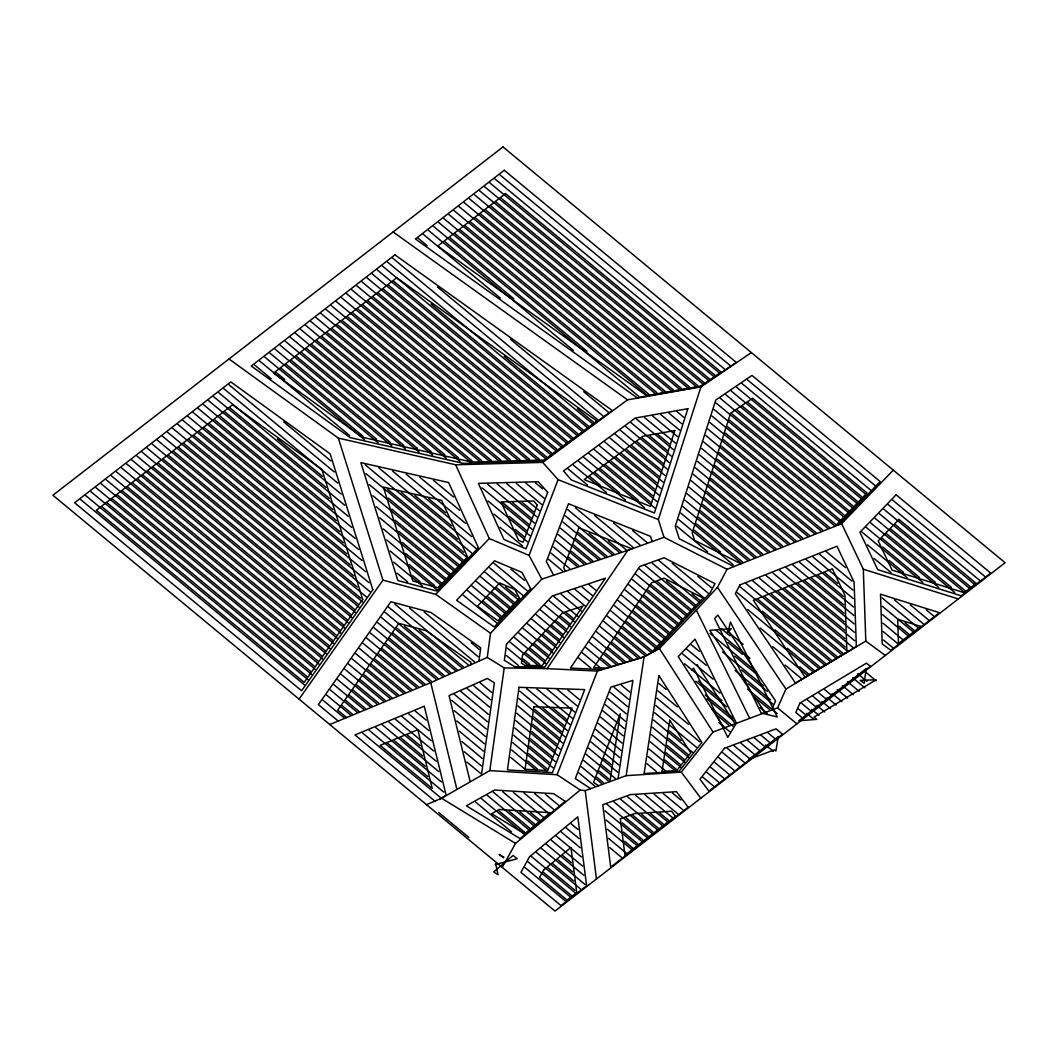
<?xml version="1.0" encoding="UTF-8"?>
<svg xmlns="http://www.w3.org/2000/svg" width="1058" height="1058" viewBox="0 0 1058 1058"><rect width="100%" height="100%" fill="white"/><g stroke="black" fill="none" stroke-linecap="round" stroke-linejoin="round"><path stroke-width="1.5" d="M470.638 664.847L470.955 662.414L426.361 630.766L398.853 623.36L337.674 710.143L346.654 717.562M478.943 661.131L480.729 647.813L431.056 612.542L390.905 601.751L318.365 704.628L338.203 721.067M430.077 682.965L487.249 657.415L490.515 633.213L541.828 579.162L629.682 549.684M481.403 775.157L494.39 682.82L487.341 678.469L449.042 695.595L470.122 781.492M426.493 804.662L441.583 798.261L489.801 770.608L504.23 667.902L487.249 657.415M609.977 781.571L620.213 713.727L593.538 782.365L598.616 785.724M618.057 778.609L632.882 680.413L610.863 687.105L575.314 778.543L590.602 788.66M489.801 770.608L557.103 774.72L580.181 789.995L585.219 790.643L626.151 775.659L644.084 656.899L659.412 648.541L696.336 610.135L717.469 587.335L727.044 569.323L841.639 523.67L893.283 470.136M727.044 569.323L663.988 537.292L658.354 519.531L700.925 386.884L751.352 352.592M541.828 579.162L529.053 555.371L558.082 479.658L542.714 462.399L455.628 464.779L338.348 438.118L229.004 358.979M557.103 774.72L597.386 671.076L644.084 656.899M771.599 709.997L775.593 700.938L717.827 615.082L714.613 618.546L761.456 713.568M626.151 775.659L681.273 772.115L713.052 732.057L777.604 707.895L785.922 689.062L865.801 641.095L863.315 569.204L841.639 523.67M502.246 867.388L515.524 843.398L580.181 789.995M736.58 722.865L727.798 737.373L693.664 668.14L691.456 670.428M504.23 667.902L547.065 668.63L627.857 550.358L663.988 537.292M299.057 699.113L382.943 580.141L338.348 438.118M382.943 580.141L435.737 594.332L489.299 538.548L455.628 464.779M651.001 652.879L702.988 597.942L664.12 578.21L651.609 582.733L593.644 667.572L606.379 668.193L643.687 656.859L655.206 650.71L710.13 592.811L715.01 583.632L664.054 557.751L639.733 566.546L570.355 668.101L601.883 669.635M834.775 526.421L867.031 492.988L752.635 398.244L730.589 413.242L692.183 532.875L694.524 540.241L740.917 563.808M838.2 525.046L880.163 481.562L751.987 375.418L715.75 400.056L675.269 526.196L679.262 538.773L733.974 566.559M542.714 462.399L627.526 399.845L700.925 386.884M440.154 798.869L446.145 795.272L424.284 706.215L354.972 734.953L434.878 801.118M329.765 724.558L430.738 682.688L456.858 789.083M547.065 668.63L597.386 671.076M762.302 713.264L777.26 716.993L730.417 621.972L728.01 632.221L731.237 628.743L709.773 630.303L764.96 712.325M863.315 569.204L958.297 598.96M558.082 479.658L658.354 519.531M631.93 548.877L578.938 527.797L563.623 567.723L565.488 571.188M489.299 538.548L529.053 555.371M441.583 798.261L515.524 843.398M435.737 594.332L490.515 633.213M393.1 231.966L627.526 399.845M865.801 641.095L885.308 655.457M777.604 707.895L796.925 723.857M500.011 174.927L729.941 365.354M747.437 379.835L874.887 485.384M892.608 500.064L984.681 576.306M494.893 178.881L724.505 369.044M742.002 383.525L870.483 489.933M888.217 504.613L979.563 580.273M489.775 182.849L719.07 372.733M736.566 387.228L866.092 494.496M883.814 509.176L974.444 584.228M501.267 198.256L714.838 375.14M748.072 402.662L861.754 496.81M895.438 524.702L970.239 586.648M484.67 186.803L713.647 376.436M731.131 390.918L861.701 499.045M879.423 513.725L969.34 588.182M496.149 202.223L709.415 378.83M742.65 406.351L857.364 501.36M891.034 529.251L965.134 590.615M479.552 190.757L708.212 380.126M725.695 394.608L857.297 503.595M875.032 518.275L964.222 592.149M491.031 206.178L703.98 382.533M737.214 410.054L852.96 505.909M886.644 533.801L951.301 587.349M474.434 194.725L702.776 383.816M720.26 398.311L852.907 508.157M870.628 522.837L954.726 592.48M731.819 413.744L848.569 510.472M485.926 210.132L697.698 385.522M882.253 538.363L935.378 582.363M469.316 198.679L695.82 386.263M716.173 403.111L848.516 512.707M866.237 527.387L938.803 587.494M480.808 214.1L689.538 386.964M729.729 420.251L844.178 515.021M882.716 546.933L919.455 577.377M464.211 202.633L687.674 387.704M714.097 409.578L844.112 517.269M861.847 531.949L922.893 582.495M475.69 218.054L681.378 388.405M727.653 426.718L839.788 519.584M889.156 560.462L903.545 572.378M459.093 206.601L679.514 389.146M712.008 416.059L839.721 521.819M867.547 544.857L906.97 577.509M470.572 222.008L673.232 389.847M725.576 433.198L835.384 524.133M453.975 210.555L671.354 390.587M709.931 422.526L834.246 525.469M873.987 558.399L891.061 572.523M465.467 225.976L665.072 391.275M723.5 439.665L829.432 527.4M448.856 214.509L663.207 392.029M707.855 429.006L827.554 528.14M926.213 609.844L933.526 615.901M460.349 229.93L656.912 392.716M721.424 446.145L822.754 530.058M443.752 218.477L655.047 393.47M677.107 411.734L683.732 417.222M705.779 435.473L820.876 530.799M910.303 604.845L928.421 619.856M455.231 233.884L648.766 394.158M719.347 452.612L816.075 532.716M438.634 222.431L646.901 394.899M668.947 413.175L681.656 423.689M703.702 441.953L814.197 533.457M894.38 599.86L923.303 623.81M450.113 237.852L587.058 351.256M717.271 459.093L809.383 535.374M433.516 226.386L638.741 396.34M660.8 414.617L679.58 430.17M701.626 448.42L807.519 536.115M826.285 551.668L845.514 567.591M882.055 597.849L918.185 627.778M445.008 241.806L513.91 298.872M715.182 465.56L802.705 538.046M905.093 622.831L913.98 630.198M428.397 230.353L573.41 350.436M652.641 416.059L677.504 436.637M699.55 454.9L800.84 538.773M819.606 554.326L851.955 581.12M882.346 606.287L913.067 631.732M713.105 472.04L796.026 540.704M899.353 626.27L908.862 634.152M423.293 234.307L500.262 298.052M644.494 417.5L675.427 443.117M697.473 461.367L794.148 541.445M812.928 556.984L852.96 590.139M882.636 614.724L907.962 635.686M658.05 434.64L669.145 443.818M711.029 478.507L789.347 543.362M825.015 572.907L837.632 583.355M418.174 238.262L427.128 245.681M636.334 418.942L673.338 449.584M695.397 467.848L787.469 544.103M806.249 559.656L853.251 598.577M882.927 623.162L902.844 639.654M649.903 436.068L667.056 450.285M708.953 484.987L782.669 546.021M818.337 575.565L843.53 596.434M630.899 422.618L671.261 456.064M693.321 474.315L780.791 546.761M799.557 562.314L853.541 607.014M883.218 631.6L897.726 643.608M642.378 438.038L664.979 456.765M706.876 491.454L775.977 548.692M811.645 578.223L843.821 604.872M583.685 391.724L608.218 412.038M625.662 426.48L669.185 462.531M691.244 480.795L774.112 549.419M792.878 564.972L853.832 615.452M883.509 640.024L892.608 647.562M637.154 441.9L662.903 463.232M704.8 497.934L769.298 551.35M804.966 580.882L844.112 613.296M510.551 339.34L602.981 415.9M620.424 430.341L667.109 469.011M689.155 487.262L767.434 552.091M786.2 567.63L854.123 623.876M631.917 445.762L660.827 469.712M702.724 504.401L762.62 554.008M798.287 583.553L844.403 621.734M437.404 286.969L597.744 419.761M615.187 434.203L665.032 475.478M687.078 493.742L760.742 554.749M779.521 570.288L854.414 632.314M577.324 408.745L593.538 422.182M626.68 449.624L658.75 476.179M700.647 510.882L755.941 556.667M791.609 586.211L844.694 630.171M392.597 258.059L592.52 423.623M609.963 438.065L662.956 481.959M685.002 500.209L754.063 557.407M772.843 572.96L854.705 640.751M504.177 356.374L588.301 426.043M621.443 453.485L656.674 482.66M698.571 517.349L749.262 559.325M784.93 588.87L844.985 638.609M387.479 262.014L587.283 427.472M604.726 441.927L660.88 488.426M682.926 506.689L747.384 560.066M766.164 575.618L852.814 647.39M431.042 303.99L583.077 429.892M616.206 457.347L654.598 489.127M696.495 523.829L742.571 561.996M778.252 591.528L845.276 647.046M382.374 265.968L582.045 431.333M599.489 445.788L658.803 494.906M680.849 513.156L740.706 562.737M759.472 578.276L847.088 650.829M393.854 281.388L577.84 433.754M610.982 461.209L652.521 495.607M694.418 530.296L720.657 552.038M771.56 594.199L842.776 653.17M863.831 670.6L876.143 680.81M377.256 269.935L576.808 435.195M594.252 449.637L656.727 501.373M678.773 519.637L733.115 564.641M752.793 580.935L841.348 654.28M388.736 285.343L572.603 437.615M605.745 465.057L650.445 502.074M764.881 596.857L837.05 656.621M857.721 673.734L866.965 681.392M372.138 273.89L571.584 439.057M589.015 453.498L654.651 507.853M676.829 526.223L707.524 551.641M746.115 583.606L835.608 657.719M383.631 289.31L567.366 441.477M600.508 468.919L638.291 500.209M758.202 599.516L831.31 660.06M852.603 677.702L864.849 687.832M367.02 277.844L566.347 442.918M583.791 457.36L644.547 507.681M740.269 586.952L829.882 661.157M378.513 293.264L562.142 445.339M595.27 472.781L619.261 492.644M762.487 611.26L825.571 663.498M847.484 681.656L859.109 691.284M361.915 281.812L561.11 446.78M578.554 461.222L625.503 500.103M737.254 592.652L824.142 664.609M373.395 297.219L556.905 449.2M590.047 476.642L600.23 485.08M774.945 629.774L819.831 666.95M842.38 685.61L853.37 694.722M356.797 285.766L555.873 450.642M573.317 465.084L606.472 492.539M747.755 609.54L818.403 668.048M368.277 301.186L551.668 453.062M787.403 648.276L814.105 670.388M837.262 689.578L847.643 698.161M351.679 289.72L550.649 454.49M568.08 468.945L587.441 484.974M697.817 576.385L711.452 587.666M760.213 628.055L812.663 671.499M363.172 305.14L546.431 456.911M799.848 666.791L808.365 673.84M832.143 693.532L841.904 701.613M346.561 293.688L545.412 458.352M632.684 530.627L646.835 542.357M672.24 563.398L708.212 593.181M772.671 646.557L806.937 674.938M824.579 689.565L831.231 695.066M358.054 309.095L539.13 459.066M827.025 697.486L836.164 705.051M341.456 297.642L537.795 460.243M613.64 523.062L639.945 544.844M659.081 560.687L703.914 597.823M785.115 665.072L801.197 678.39M818.852 693.003L826.126 699.021M352.936 313.062L529.555 459.331M691.985 593.842L699.55 600.098M821.921 701.454L830.437 708.503M336.338 301.596L528.22 460.508M594.609 515.497L633.054 547.33M652.191 563.173L699.616 602.452M813.113 696.442L821.008 702.988M347.817 317.016L519.981 459.595M666.395 580.842L695.251 604.74M816.802 705.408L824.698 711.941M331.22 305.564L518.645 460.772M575.578 507.933L626.124 549.776M645.301 565.673L695.331 607.094M721.159 628.492L730.02 635.832M807.373 699.893L815.89 706.942M342.713 320.971L510.406 459.846M608.138 540.797L621.02 551.456M657.547 581.715L690.953 609.382M716.372 630.436L749.937 658.221M811.684 709.363L818.958 715.393M326.102 309.518L509.07 461.037M535.48 482.911L542.569 488.783M567.67 509.572L619.075 552.144M639.482 569.045L691.033 611.736M727.983 642.338L742.478 654.333M801.647 703.332L810.772 710.897M337.595 324.938L500.831 460.111M589.108 533.232L613.971 553.81M651.556 584.942L686.655 614.01M710.116 633.438L756.761 672.081M806.566 713.317L813.245 718.858M320.997 313.472L499.495 461.301M525.892 483.175L544.037 498.199M565.289 515.788L612.027 554.498M635.911 574.282L686.682 616.325M734.821 656.185L754.923 672.848M798.711 709.098L805.667 714.864M332.476 328.893L491.243 460.375M578.488 532.624L606.922 556.177M647.985 590.179L682.344 618.626M722.561 651.953L763.598 685.928M315.879 317.44L489.92 461.566M516.317 483.427L541.656 504.415M562.896 522.004L604.978 556.852M632.34 579.519L682.291 620.887M741.645 670.031L767.381 691.35M327.358 332.847L481.668 460.64M576.094 538.839L599.873 558.531M644.401 595.416L677.953 623.188M735.019 670.455L770.422 699.774M310.761 321.394L480.332 461.83M506.742 483.691L539.276 510.63M560.515 528.233L597.942 559.219M628.769 584.743L677.9 625.45M748.469 683.878L772.816 704.046M322.254 336.814L472.093 460.904M522.268 502.457L533.351 511.636M573.714 545.068L592.837 560.899M640.831 600.64L673.562 627.751M747.477 688.956L777.246 713.621M305.643 325.348L470.757 462.095M497.167 483.956L536.895 516.859M558.135 534.449L590.893 561.573M625.185 589.98L673.523 630.013M691.258 644.692L699.431 651.464M755.293 697.738L769.589 709.574M317.136 340.769L458.458 457.81M512.694 502.722L530.971 517.865M571.333 551.284L585.788 563.253M637.26 605.877L669.185 632.314M759.922 707.471L767.275 713.555M300.538 329.316L459.952 461.328M487.593 484.22L534.502 523.075M555.741 540.664L583.844 563.94M621.615 595.218L669.132 634.575M686.867 649.255L706.255 665.31M312.017 344.723L444.823 454.702M503.238 503.079L528.59 524.08M568.939 557.5L578.739 565.62M633.676 611.114L664.794 636.876M295.42 333.27L446.304 458.233M482.012 487.791L532.121 529.291M553.36 546.88L576.795 566.294M618.044 600.455L664.741 639.125M682.476 653.818L713.092 679.157M306.899 348.69L431.188 451.607M509.255 516.264L526.196 530.296M630.105 616.351L660.404 641.439M290.302 337.224L432.669 455.125M488.016 500.963L529.741 535.52M550.98 553.109L569.759 568.662M589.187 584.743L595.733 590.166M614.46 605.679L660.364 643.687M684.619 663.776L719.916 693.016M768.002 732.837L774.972 738.616M301.794 352.645L417.54 448.499M515.272 529.436L523.816 536.512M626.534 621.575L656.026 646.002M698.412 681.114L721.9 700.555M285.184 341.192L419.034 452.031M494.033 514.148L527.347 541.736M548.599 559.325L562.711 571.016M582.138 587.111L592.163 595.403M610.889 610.916L655.973 648.25M695.86 681.286L726.74 706.863M761.059 735.284L769.854 742.571M296.676 356.599L403.905 445.405M622.95 626.812L651.635 650.564M705.236 694.961L733.141 718.065M765.648 744.991L773.345 751.365M280.079 345.146L405.399 448.923M500.05 527.32L522.52 545.928M575.089 589.465L588.579 600.64M607.318 616.153L650.604 651.992M707.101 698.796L733.564 720.71M754.195 737.783L764.749 746.525M291.558 360.566L390.27 442.31M619.38 632.049L646.213 654.267M712.074 708.807L733.406 726.476M274.961 349.1L391.751 445.828M433.463 480.358L453.618 497.062M568.053 591.832L585.008 605.877M603.734 621.377L644.626 655.246M718.342 716.292L728.631 724.823M747.477 740.415L759.631 750.492M286.44 364.521L376.635 439.202M615.809 637.286L639.601 656.978M718.898 722.654L730.099 731.938M269.843 353.055L378.116 442.72M419.814 477.264L459.635 510.234M561.005 594.186L581.437 611.101M600.164 626.614L637.643 657.653M740.759 743.047L754.513 754.447M281.335 368.475L362.987 436.108M612.225 642.51L632.353 659.187M264.725 357.022L364.481 439.625M406.179 474.156L465.652 523.419M553.956 596.54L577.853 616.338M596.593 631.851L630.396 659.848M659.068 683.6L666.064 689.393M734.027 745.678L749.395 758.401M276.217 372.442L284.774 379.518M428.583 498.622L445.683 512.786M566.347 612.701L573.066 618.282M608.654 647.747L625.119 661.382M259.62 360.976L349.629 435.512M392.544 471.061L471.67 536.591M511.014 569.178L524.517 580.366M549.234 600.825L574.282 621.575M593.009 637.088L623.162 662.043M657.97 690.874L677.305 706.889M727.309 748.31L744.29 762.368M414.948 495.528L451.7 525.958M560.872 616.364L569.495 623.506M605.083 652.984L617.872 663.578M254.502 364.931L271.113 378.698M378.909 467.967L476.087 548.441M493.821 563.134L527.122 590.708M544.883 605.414L570.712 626.812M589.438 642.312L615.915 664.252M656.873 698.161L688.56 724.399M722.588 752.582L739.172 766.323M401.313 492.42L457.717 539.144M556.508 620.953L565.924 628.743M601.513 658.221L610.638 665.773M365.261 464.859L471.709 553.003M489.444 567.696L522.771 595.297M540.519 610.003L567.141 632.036M585.867 647.549L608.681 666.447M655.775 705.448L699.801 741.909M718.66 757.528L734.054 770.277M387.664 489.325L463.735 552.316M505.42 586.833L516.78 596.249M552.157 625.543L562.34 633.98M365.843 473.534L467.319 557.579M485.053 572.259L518.407 599.886M536.168 614.592L563.557 637.273M582.284 652.786L601.195 668.444M621.271 685.068L629.722 692.064M654.677 712.735L696.521 747.384M714.732 762.474L728.949 774.231M388.365 498.093L462.981 559.88M496.678 587.785L514.056 602.187M547.793 630.132L558.769 639.217M669.542 730.946L681.035 740.468M369.321 484.604L462.941 562.142M480.676 576.822L514.056 604.475M531.817 619.181L559.986 642.51M578.713 658.023L590.681 667.929M614.024 687.264L628.624 699.351M653.579 720.009L692.593 752.331M710.817 767.42L723.831 778.199M391.844 509.176L458.59 564.443M492.287 592.348L509.705 606.776M543.442 634.707L555.199 644.441M668.444 738.233L688.031 754.46M283.742 421.93L330.823 460.918M372.8 495.686L458.55 566.704M476.285 581.384L509.691 609.051M527.453 623.757L556.415 647.747M610.228 692.316L627.526 706.638M652.469 727.296L688.665 757.277M706.889 772.366L718.713 782.153M395.322 520.245L454.213 569.006M487.91 596.924L505.34 611.352M539.091 639.296L551.615 649.678M667.347 745.52L684.103 759.406M228.925 384.728L334.288 471.987M376.278 506.756L454.173 571.267M471.908 585.96L505.34 613.64M523.102 628.346L552.831 652.971M607.821 698.518L626.429 713.925M651.371 734.583L684.751 762.223M702.962 777.313L713.595 786.107M398.8 531.314L449.835 573.581M483.532 601.486L500.989 615.941M534.726 643.886L548.044 654.915M666.236 752.793L680.188 764.352M223.82 388.683L337.767 483.07M379.756 517.825L449.782 575.83M467.517 590.523L500.989 618.229M518.737 632.935L549.261 658.208M605.414 704.721L625.331 721.199M650.273 741.87L680.823 767.169M277.355 438.938L322.518 476.338M402.278 542.397L445.444 578.144M530.375 648.475L544.473 660.152M665.138 760.08L676.26 769.298M218.702 392.65L341.245 494.139M383.234 528.907L445.405 580.392M463.139 595.085L496.625 622.818M514.386 637.524L545.69 663.445M603.007 710.91L624.233 728.486M649.176 749.143L674.925 770.475M230.181 408.057L325.996 487.407M405.756 553.466L441.067 582.707M526.011 653.064L539.818 664.49M213.584 396.605L344.723 505.208M386.712 539.977L441.027 584.955M510.035 642.113L538.773 665.905M567.776 689.935L579.414 699.576M600.6 717.112L623.122 735.773M648.078 756.43L665.733 771.057M225.063 412.025L329.474 498.49M409.234 564.536L434.613 585.563M523.406 659.094L529.714 664.318M208.466 400.559L348.201 516.291M390.19 551.046L436.637 589.531M507.404 648.118L528.669 665.733M557.275 689.432L577.007 705.779M598.18 723.315L622.025 743.06M646.98 763.717L656.555 771.652M219.958 415.979L332.953 509.559M412.713 575.618L419.96 581.622M203.361 404.526L351.679 527.36M393.655 562.129L422.301 585.841M506.398 655.497L518.565 665.575M546.761 688.917L574.6 711.968M595.773 729.504L620.927 750.334M672.491 793.037L680.823 799.941M214.84 419.933L336.431 520.642M198.243 408.481L355.157 538.429M397.134 573.198L407.647 581.9M536.671 688.745L572.193 718.17M593.366 735.707L619.829 757.621M663.313 793.632L682.913 809.859M209.722 423.901L339.909 531.711M553.228 708.371L566.294 719.202M193.125 412.435L358.636 549.512M471.26 642.775L479.129 649.295M526.567 688.573L569.786 724.373M590.959 741.909L618.732 764.908M654.122 794.214L677.794 813.827M204.604 427.855L343.387 542.78M542.899 708.014L563.888 725.391M604.131 758.718L611.14 764.524M188.007 416.402L362.114 560.581M424.179 611.974L478.137 656.661M519.888 691.244L567.366 730.562M588.552 748.112L617.634 772.195M644.944 794.809L672.676 817.781M199.499 431.809L346.865 553.863M534.859 709.548L561.481 731.594M601.724 764.921L610.043 771.811M659.888 813.086L668.471 820.201M182.902 420.357L365.592 571.664M409.525 608.033L474.566 661.911M518.856 698.584L564.959 736.765M586.145 754.301L615.32 778.476M635.752 795.404L667.572 821.735M194.381 435.777L350.343 564.932M533.827 716.888L559.074 737.796M599.304 771.123L608.945 779.098M650.696 813.681L663.366 824.156M177.784 424.311L369.07 582.733M394.872 604.105L468.152 664.781M517.825 705.924L562.552 742.967M583.725 760.504L608.456 780.989M627.553 796.793L662.453 825.703M189.263 439.731L353.822 576.002M419.14 630.092L463.51 666.857M532.796 724.227L556.667 743.999M596.897 777.313L603.51 782.788M641.518 814.263L658.248 828.123M172.666 428.278L369.983 591.687M388.603 607.107L461.724 667.651M480.107 682.873L491.626 692.421M516.793 713.264L560.145 749.17M581.318 766.706L601.592 783.502M620.689 799.306L657.335 829.657M184.145 443.686L357.3 587.084M404.487 626.164L457.082 669.727M531.764 731.567L554.247 750.188M632.909 815.334L653.13 832.077M167.548 432.233L366.346 596.857M384.953 612.278L455.297 670.534M473.68 685.756L490.595 699.761M515.762 720.604L557.738 755.359M578.911 772.909L594.741 786.015M613.825 801.819L652.217 833.611M179.04 447.653L360.778 598.154M396.975 628.135L450.668 672.597M530.732 738.907L551.84 756.391M626.045 817.847L648.012 836.032M162.443 436.187L362.696 602.028M381.303 617.449L448.87 673.404M467.252 688.626L489.563 707.101M514.73 727.944L555.318 761.562M606.961 804.331L647.112 837.579M173.922 451.607L357.961 604.012M393.325 633.306L444.241 675.467M529.701 746.247L549.433 762.593M622.316 822.939L642.907 839.999M157.325 440.154L359.046 607.213M377.653 622.62L442.442 676.274M460.825 691.496L488.531 714.441M513.699 735.284L552.911 767.764M605.031 810.917L641.994 841.533M168.804 455.562L354.311 609.196M389.675 638.477L437.814 678.337M528.669 753.587L547.026 768.782M623.479 832.104L637.789 843.953M152.207 444.109L355.395 612.384M374.016 627.791L436.015 679.143M454.398 694.365L487.5 721.781M512.667 742.623L547.171 771.203M606.194 820.082L636.876 845.487M163.686 459.529L350.661 614.367M386.025 643.648L431.386 681.22M527.638 760.927L537.186 768.835M624.643 841.269L632.671 847.908M147.088 448.063L351.745 617.555M370.366 632.975L429.588 682.013M451.726 700.356L486.468 729.121M511.636 749.963L536.485 770.541M607.358 829.247L631.758 849.455M158.581 463.483L347.011 619.538M382.374 648.832L424.84 683.984M141.984 452.031L348.108 622.726M366.716 638.146L422.988 684.751M454.252 710.632L485.437 736.461M510.604 757.303L525.8 769.893M608.535 838.399L626.653 853.409M153.463 467.438L343.361 624.709M378.738 654.003L418.241 686.721M136.866 455.985L344.458 627.897M363.066 643.317L416.402 687.475M456.778 720.921L484.405 743.8M545.399 794.307L558.637 805.283M609.699 847.564L621.535 857.364M148.345 471.405L339.724 629.88M375.087 659.174L411.655 689.459M131.747 459.939L340.808 633.081M359.416 648.488L409.803 690.213M459.304 731.21L483.374 751.14M534.713 793.659L553.691 809.37M571.135 823.825L577.946 829.459M143.24 475.359L336.074 635.051M371.437 664.345L405.055 692.197M126.629 463.893L337.158 638.252M355.779 653.659L403.204 692.95M461.83 741.486L482.342 758.48M524.027 793.011L548.732 813.47M566.189 827.911L579.11 838.624M138.122 479.314L332.424 640.235M367.787 669.516L398.469 694.921M121.525 467.861L333.508 643.423M352.129 658.843L396.618 695.688M415.252 711.108L426.189 720.167M464.356 751.775L481.311 765.82M513.342 792.349L543.786 817.556M561.229 832.011L580.287 847.789M133.004 483.268L328.774 645.406M364.137 674.687L391.87 697.658M530.613 812.557L539.567 819.976M116.406 471.815L329.858 648.594M348.479 664.014L390.018 698.412M408.652 713.846L428.715 730.456M466.869 762.064L480.279 773.16M502.656 791.701L538.826 821.656M556.27 836.098L581.45 856.954M127.886 487.235L325.123 650.577M360.5 679.871L385.284 700.396M519.928 811.896L534.621 824.063M111.288 475.769L326.221 653.765M344.829 669.185L383.432 701.15M402.066 716.583L431.228 740.745M493.16 792.032L533.867 825.743M551.324 840.197L582.614 866.105M122.781 491.19L321.487 655.748M356.85 685.042L378.685 703.12M509.242 811.248L529.661 828.163M562.816 855.618L571.439 862.759M106.17 479.737L322.571 658.949M341.179 674.356L376.833 703.887M395.467 719.321L433.754 751.021M487.262 795.338L528.921 829.829M546.364 844.284L583.791 875.27M117.663 495.144L317.836 660.919M353.2 690.213L372.099 705.858M407.489 735.178L420.224 745.718M498.9 810.878L524.702 832.249M557.857 859.704L572.616 871.924M101.065 483.691L318.921 664.12M337.528 679.527L370.247 706.625M388.881 722.045L436.28 761.31M481.364 798.645L523.961 833.929M541.418 848.371L584.955 884.435M112.545 499.111L314.186 666.104M349.55 695.384L365.499 708.595M400.903 737.915L422.75 756.007M552.911 863.791L573.78 881.089M95.947 487.645L315.271 669.291M333.892 684.711L363.648 709.349M382.282 724.783L438.805 771.599M475.465 801.951L511.464 831.76M536.459 852.47L580.617 889.037M107.427 503.066L310.536 671.275M345.9 700.555L358.9 711.333M394.303 740.64L425.276 766.296M547.951 867.891L574.944 890.241M90.829 491.613L311.621 674.462M330.241 689.882L357.062 712.087M375.683 727.52L441.331 781.875M531.5 856.557L575.499 892.992M102.322 507.02L306.886 676.446M342.25 705.739L352.314 714.057M387.717 743.377L427.789 776.572M543.68 872.546L571.294 895.412M85.711 495.567L307.984 679.633M326.591 695.053L350.462 714.824M369.097 730.245L443.857 792.164M528.114 861.939L570.381 896.946M80.606 499.521L304.334 684.804M322.941 700.224L343.876 717.549M362.497 732.982L440.379 797.481M525.006 867.56L565.276 900.913M438.607 812.399L468.879 837.473M727.282 631.256L743.113 644.375M681.273 772.115L700.846 798.208M717.469 587.335L785.922 689.062M697.063 664.609L734.9 723.527M723.976 727.785L678.231 656.568L695 639.138L736.328 722.958M659.412 648.541L713.052 732.057M553.665 575.182L546.338 561.547L568.503 503.727L650.498 536.327L652.164 541.564M696.336 610.135L749.434 717.827M585.219 790.643L596.474 878.986M506.531 644.124L504.349 660.324L514.598 666.646L544.619 667.148L605.388 578.197L552.25 595.985L506.531 644.124M522.546 655.047L521.449 663.221L524.953 665.389L542.159 665.68L582.905 606.036L562.658 612.807L522.546 655.047M866.171 668.59L864.174 683.296L860.154 680.347L876.156 679.778L814.038 717.086L816.789 719.361L798.724 720.789L866.171 668.59M519.042 687.303L507.43 769.933L552.408 772.684L584.69 689.604L519.042 687.303M533.854 706.704L525.059 769.259L547.7 770.647L571.994 708.133L533.854 706.704M658.896 675.493L644.084 773.57L679.024 771.335L701.917 742.478L658.896 675.493M669.767 720.194L662.017 771.494L676.776 770.541L690.768 752.899L669.767 720.194M778.265 736.633L775.898 751.048L774.443 749.844L748.813 759.432L778.265 736.633M674.779 430.566L650.445 506.425L584.214 479.578L643.066 436.174L674.779 430.566M687.859 408.719L654.399 512.985L571.492 480.015L563.464 470.982L635.303 418.016L687.859 408.719M537.279 505.05L523.009 542.265L518.658 540.426L501.069 501.902L533.695 501.016L537.279 505.05M547.687 492.354L526.038 548.824L503.978 539.487L478.348 483.347L538.205 481.707L547.687 492.354M799.954 703.081L795.801 712.484L802.929 718.369L870.377 666.17L866.357 663.207L799.954 703.081M739.939 584.915L735.297 593.657L795.471 683.084L856.345 646.531L854.123 582.217L836.997 546.245L739.939 584.915M495.66 863.844L495.289 864.518L517.164 858.779L513.09 855.406L493.65 871.964L498.08 874.675L495.66 863.844M503.661 857.112L503.291 857.774L499.217 854.401L503.661 857.112M529.595 856.689L520.92 872.374L561.031 905.595L586.595 885.797L577.813 816.869L529.595 856.689M543.667 869.993L539.58 877.346L567.048 900.094L576.729 892.608L570.963 847.445L543.667 869.993M362.709 599.37L304.175 682.384L96.331 510.26L232.575 404.817L321.923 469.488L362.709 599.37M372.826 589.756L301.609 690.755L74.615 502.762L230.789 381.898L330.136 453.803L372.826 589.756M724.505 748.257L699.96 779.191L708.913 791.133L782.47 734.199L776.017 728.869L724.505 748.257M519.478 598.14L497.987 620.781L477.423 606.181L499.68 582.998L514.783 589.399L519.478 598.14M530.653 588.658L494.245 626.997L456.58 600.256L494.496 560.78L521.925 572.378L530.653 588.658M467.451 556.878L437.853 587.706L412.845 580.987L383.366 487.09L441.636 500.341L467.451 556.878M478.375 547.713L436.795 591.025L397.901 580.564L360.857 462.611L448.632 482.554L478.375 547.713M896.113 494.774L859.916 532.293L877.717 569.654L961.259 595.839L990.672 573.079L896.113 494.774M898.943 519.412L878.193 540.903L892.106 570.117L964.222 592.705L976.23 583.408L898.943 519.412M550.186 812.65L524.583 833.797L491.666 813.708L499.204 809.476L550.186 812.65M565.184 801.329L520.06 838.597L466.366 805.826L494.509 790.035L553.585 793.659L565.184 801.329M503 146.917L52.9 495.263L555 911.083L1005.1 562.737L503 146.917M394.925 254.859L251.275 366.042L350.185 437.628L463.616 463.417L543.362 461.222L612.212 410.451L394.925 254.859M504.256 170.245L415.424 238.989L637.101 397.742L700.793 386.487L736.249 362.378L504.256 170.245M396.763 277.751L273.546 373.104L362.021 437.139L471.604 462.042L544.024 460.058L596.897 421.071L396.763 277.751M505.512 193.574L437.748 246.025L646.676 395.639L700.66 386.104L721.146 372.165L505.512 193.574M675.388 816.247L624.961 855.274L620.305 818.813L634.562 813.589L671.618 811.221L675.388 816.247M920.685 626.402L898.506 643.568L897.66 619.194L920.685 626.402M688.123 807.228L610.717 867.137L602.769 804.728L630.356 794.624L676.446 791.662L688.123 807.228M939.491 612.688L890.862 650.313L882.213 643.952L880.494 594.199L939.491 612.688M846.889 651.966L805.019 677.107L753.349 600.296L832.355 568.82L844.932 595.231L846.889 651.966M417.817 729.742L380.192 745.348L432.233 788.435L417.817 729.742"/></g></svg>
